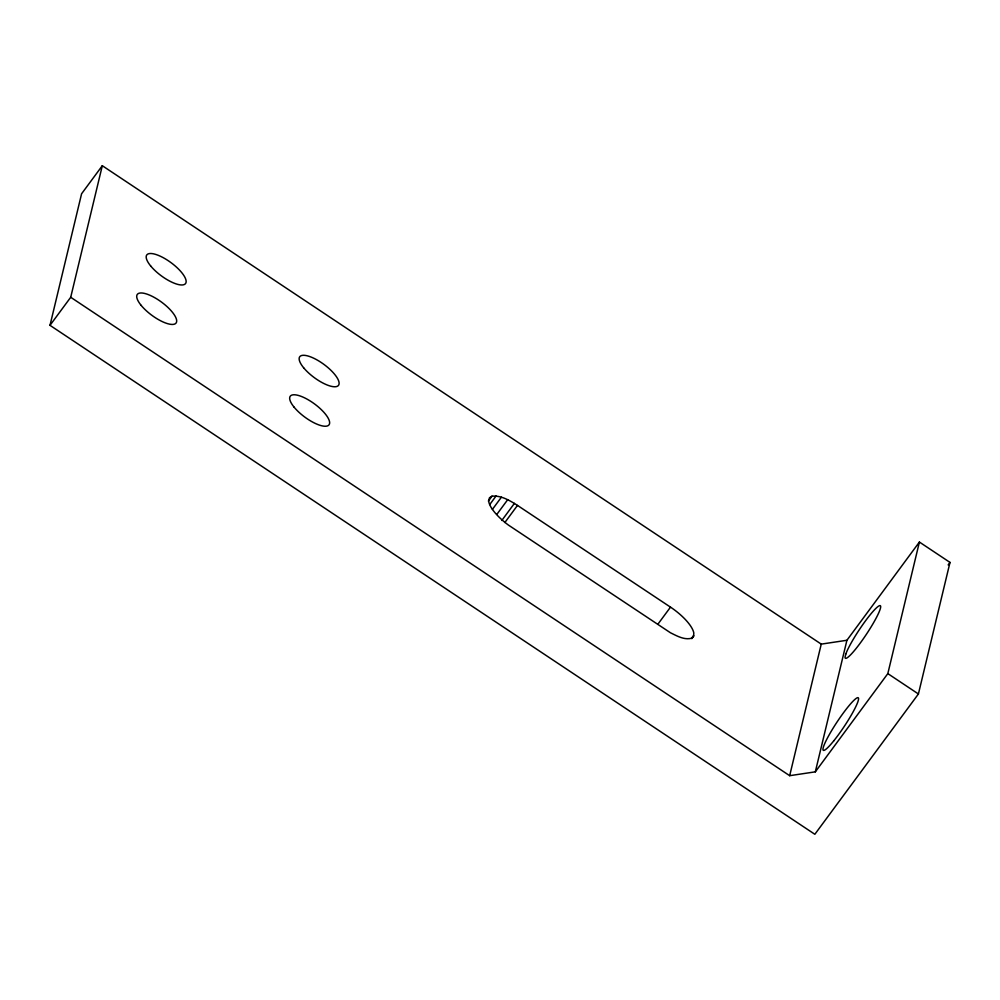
<?xml version="1.0" encoding="UTF-8"?>
<svg xmlns="http://www.w3.org/2000/svg" width="1000" height="1000" viewBox="0 0 1000 1000"><rect width="100%" height="100%" fill="white"/><g stroke="black" fill="none" stroke-linecap="round" stroke-linejoin="round"><path stroke-width="1.5" d="M693.6 636.213L693.8 632.962A31.525 10.7 36.4 0 0 671.95 608.112L517.487 505.412C509.9 500.6 501.325 495.288 491.987 496.188L489.475 497.775L488.675 500.637A31.525 10.7 36.4 0 0 508.438 525.087L670.45 632.762C676.925 635.913 684.188 640.225 691.637 638.237L693.6 636.213L691.8 638.65M50 325.337L81.587 193.775L102.3 165.712L821.25 644.125L846.912 640.275L919.4 542.05L950 562.413L918.413 693.975L814.85 834.287L50 325.337L70.713 297.275L102.3 165.712M70.713 297.275L789.675 775.688L821.25 644.125M789.675 775.688L815.325 771.838L846.912 640.275M815.325 771.838L887.825 673.612L919.4 542.05M488.387 501.075L491.987 496.188M489.762 504.538L496.062 495.988M492.413 509.387L501.413 497.188M496.875 514.35L507.675 499.712M501.825 520.45L514.425 503.363M504.875 522.5L517.487 505.412M657.85 624.263L670.462 607.175M691.838 637.938L693.637 635.5M948.15 564.913L950 562.413M887.825 673.612L918.413 693.975M845.85 653.925L845.088 656.938A31.525 4.213 -56.4 0 0 869.837 628.95A31.525 4.213 -56.4 0 0 874.8 609.487A31.525 4.213 -56.4 0 0 845.85 653.925M150.638 265.925A24.1 8.188 36.4 0 0 184.825 284.225A24.1 8.188 36.4 0 0 162.987 257.55A24.1 8.188 36.4 0 0 150.638 265.925M141.163 305.387A24.1 8.188 36.4 0 0 175.35 323.7A24.1 8.188 36.4 0 0 153.512 297.013A24.1 8.188 36.4 0 0 141.163 305.387M303.6 367.713A24.1 8.188 36.4 0 0 337.8 386.012A24.1 8.188 36.4 0 0 315.95 359.338A24.1 8.188 36.4 0 0 303.6 367.713M294.125 407.188A24.1 8.188 36.4 0 0 328.325 425.487A24.1 8.188 36.4 0 0 306.475 398.812A24.1 8.188 36.4 0 0 294.125 407.188M833.7 740.925A31.525 4.213 -56.4 0 0 858.462 698.088A31.525 4.213 -56.4 0 0 830.163 733.1A31.525 4.213 -56.4 0 0 833.7 740.925"/></g></svg>
